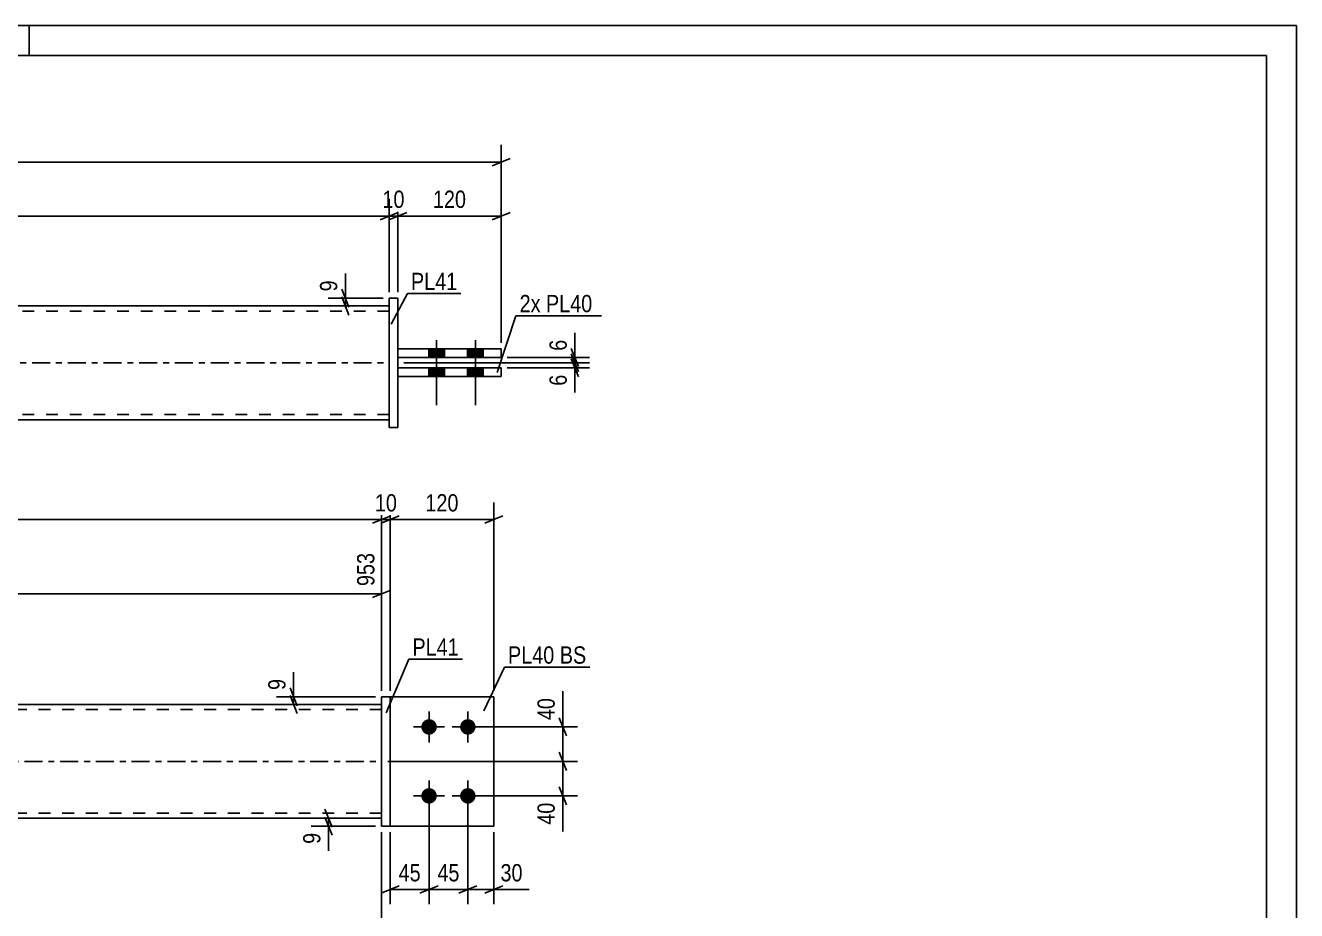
# Model space of a CAD drawing. Header units: millimetres. Extents: x 0 to 420, y 0 to 297.
# Drawn here: x 209.4 to 420, y 150.3 to 297 of the extents above; entities that cross this region are included whole.
import ezdxf

# ---------------------------------------------------------------- set-up
doc = ezdxf.new("R2010")
doc.units = ezdxf.units.MM
doc.linetypes.add('DXK_LINE_DOT2', pattern=[3.9198, 1.9599, -1.9599])
doc.linetypes.add('DXK_LINE_DOT3', pattern=[5.9187, 2.979, -0.9799, 0.9799, -0.9799])
doc.styles.add('Arial Narrow', font='ARIALN.TTF', dxfattribs={"height": 0.2})

# ---------------------------------------------------------------- blocks, each defined once
blk = doc.blocks.new('Unknown-585697624-1128')
at = {"color": 5, "linetype": 'Continuous'}
for p, q in [((420, 297), (0, 297)), ((210, 292), (210, 297)), ((420, 0), (420, 297)), ((415, 292), (5, 292)), ((415, 5), (415, 292))]:
    blk.add_line(p, q, dxfattribs=at)
blk = doc.blocks.new('Part-585697624-1932 - 1926')
at = {"color": 7, "linetype": 'DXK_LINE_DOT2'}
for p, q in [((269.83, 185.76), (286.98, 185.76)), ((269.83, 164.33), (269.83, 185.76)), ((269.83, 185.76), (286.98, 185.76)), ((286.98, 185.76), (286.98, 185.76)), ((286.98, 185.76), (286.98, 164.33)), ((269.83, 164.33), (269.83, 164.33)), ((269.83, 164.33), (286.98, 164.33)), ((269.83, 164.33), (286.98, 164.33))]:
    blk.add_line(p, q, dxfattribs=at)
blk = doc.blocks.new('Part-585697624-1937 - 1926')
at = {"color": 2, "linetype": 'Continuous'}
for p, q in [((269.83, 185.76), (268.41, 185.76)), ((268.41, 185.76), (269.83, 185.76)), ((268.41, 185.76), (268.41, 164.33)), ((269.83, 185.76), (269.83, 164.33)), ((268.41, 164.33), (269.83, 164.33))]:
    blk.add_line(p, q, dxfattribs=at)
at = {"color": 7, "linetype": 'DXK_LINE_DOT2'}
for p, q in [((268.41, 185.76), (268.41, 185.76)), ((268.41, 185.76), (268.41, 185.76)), ((269.83, 185.76), (269.83, 185.76)), ((269.83, 185.76), (269.83, 185.76)), ((268.41, 164.33), (269.83, 164.33))]:
    blk.add_line(p, q, dxfattribs=at)
blk = doc.blocks.new('Part-585697624-1947 - 1926')
at = {"linetype": 'Continuous'}
blk.add_hatch(color=2, dxfattribs=at).paths.add_polyline_path([(166.32, 165.62), (165.52, 167.02), (167.12, 167.02)])
at = {"color": 2, "linetype": 'Continuous'}
for p, q in [((132.29, 184.47), (268.41, 184.47)), ((166.32, 165.62), (165.52, 167.02)), ((165.52, 167.02), (167.12, 167.02)), ((167.12, 167.02), (166.32, 165.62)), ((132.29, 165.62), (268.41, 165.62))]:
    blk.add_line(p, q, dxfattribs=at)
at = {"color": 7, "linetype": 'DXK_LINE_DOT2'}
for p, q in [((132.29, 165.62), (132.29, 184.47)), ((268.41, 183.62), (132.29, 183.62)), ((268.41, 184.47), (268.41, 165.62)), ((268.41, 166.47), (132.29, 166.47))]:
    blk.add_line(p, q, dxfattribs=at)
at = {"color": 7, "linetype": 'DXK_LINE_DOT3'}
blk.add_line((132.29, 175.04), (268.41, 175.04), dxfattribs=at)
at = {"color": 2, "linetype": 'Continuous'}
blk.add_circle((166.32, 166.52), 1, dxfattribs=at)
blk = doc.blocks.new('Part-585697624-1952 - 1926')
at = {"color": 2, "linetype": 'Continuous'}
for p, q in [((269.83, 185.76), (286.98, 185.76)), ((286.98, 185.76), (286.98, 185.76)), ((286.98, 164.33), (286.98, 185.76)), ((269.83, 164.33), (286.98, 164.33))]:
    blk.add_line(p, q, dxfattribs=at)
at = {"color": 7, "linetype": 'DXK_LINE_DOT2'}
for p, q in [((269.83, 185.76), (286.98, 185.76)), ((269.83, 164.33), (269.83, 185.76)), ((286.98, 185.76), (286.98, 185.76)), ((269.83, 164.33), (269.83, 164.33)), ((269.83, 164.33), (286.98, 164.33))]:
    blk.add_line(p, q, dxfattribs=at)
blk = doc.blocks.new('Bolt-585697624-1955 - 1926')
at = {"linetype": 'Continuous'}
for points in [[(276.26, 182.04), (276.53, 182.02), (276.79, 181.93), (277.02, 181.8), (277.22, 181.62), (277.38, 181.4), (277.49, 181.16), (277.54, 180.89), (277.54, 180.62), (277.49, 180.36), (277.38, 180.12), (277.22, 179.9), (277.02, 179.72), (276.79, 179.58), (276.53, 179.5), (276.26, 179.47), (276, 179.5), (275.74, 179.58), (275.51, 179.72), (275.31, 179.9), (275.15, 180.12), (275.04, 180.36), (274.98, 180.62), (274.98, 180.89), (275.04, 181.16), (275.15, 181.4), (275.31, 181.62), (275.51, 181.8), (275.74, 181.93), (276, 182.02)], [(282.69, 182.04), (282.96, 182.02), (283.21, 181.93), (283.45, 181.8), (283.65, 181.62), (283.8, 181.4), (283.91, 181.16), (283.97, 180.89), (283.97, 180.62), (283.91, 180.36), (283.8, 180.12), (283.65, 179.9), (283.45, 179.72), (283.21, 179.58), (282.96, 179.5), (282.69, 179.47), (282.42, 179.5), (282.17, 179.58), (281.94, 179.72), (281.74, 179.9), (281.58, 180.12), (281.47, 180.36), (281.41, 180.62), (281.41, 180.89), (281.47, 181.16), (281.58, 181.4), (281.74, 181.62), (281.94, 181.8), (282.17, 181.93), (282.42, 182.02)], [(276.26, 170.62), (276.53, 170.59), (276.79, 170.5), (277.02, 170.37), (277.22, 170.19), (277.38, 169.97), (277.49, 169.73), (277.54, 169.46), (277.54, 169.2), (277.49, 168.93), (277.38, 168.69), (277.22, 168.47), (277.02, 168.29), (276.79, 168.16), (276.53, 168.07), (276.26, 168.04), (276, 168.07), (275.74, 168.16), (275.51, 168.29), (275.31, 168.47), (275.15, 168.69), (275.04, 168.93), (274.98, 169.2), (274.98, 169.46), (275.04, 169.73), (275.15, 169.97), (275.31, 170.19), (275.51, 170.37), (275.74, 170.5), (276, 170.59)], [(282.69, 170.62), (282.96, 170.59), (283.21, 170.5), (283.45, 170.37), (283.65, 170.19), (283.8, 169.97), (283.91, 169.73), (283.97, 169.46), (283.97, 169.2), (283.91, 168.93), (283.8, 168.69), (283.65, 168.47), (283.45, 168.29), (283.21, 168.16), (282.96, 168.07), (282.69, 168.04), (282.42, 168.07), (282.17, 168.16), (281.94, 168.29), (281.74, 168.47), (281.58, 168.69), (281.47, 168.93), (281.41, 169.2), (281.41, 169.46), (281.47, 169.73), (281.58, 169.97), (281.74, 170.19), (281.94, 170.37), (282.17, 170.5), (282.42, 170.59)]]:
    blk.add_hatch(color=1, dxfattribs=at).paths.add_polyline_path(points)
at = {"color": 1, "linetype": 'Continuous'}
for p, q in [((276.26, 183.33), (276.26, 178.19)), ((282.69, 183.33), (282.69, 178.19)), ((273.69, 180.76), (278.83, 180.76)), ((280.12, 180.76), (285.26, 180.76)), ((276.26, 171.9), (276.26, 166.76)), ((282.69, 171.9), (282.69, 166.76)), ((273.69, 169.33), (278.83, 169.33)), ((280.12, 169.33), (285.26, 169.33))]:
    blk.add_line(p, q, dxfattribs=at)
blk = doc.blocks.new('Part-585697624-2294 - 2276')
at = {"color": 2, "linetype": 'Continuous'}
for p, q in [((288.23, 243.39), (271.09, 243.39)), ((271.09, 243.39), (288.23, 243.39)), ((271.09, 243.39), (271.09, 241.96)), ((288.23, 243.39), (288.23, 241.96)), ((271.09, 241.96), (288.23, 241.96))]:
    blk.add_line(p, q, dxfattribs=at)
at = {"color": 7, "linetype": 'DXK_LINE_DOT2'}
for p, q in [((271.09, 243.39), (271.09, 243.39)), ((271.09, 243.39), (271.09, 243.39)), ((288.23, 243.39), (288.23, 243.39)), ((288.23, 243.39), (288.23, 243.39)), ((271.09, 241.96), (288.23, 241.96))]:
    blk.add_line(p, q, dxfattribs=at)
blk = doc.blocks.new('Bolt-585697624-2278 - 2276')
at = {"linetype": 'Continuous'}
for points in [[(278.8, 243.39), (276.23, 243.39), (276.23, 241.96), (278.8, 241.96)], [(278.8, 243.39), (276.23, 243.39), (276.23, 241.96), (278.8, 241.96)], [(285.23, 243.39), (282.66, 243.39), (282.66, 241.96), (285.23, 241.96)], [(285.23, 243.39), (282.66, 243.39), (282.66, 241.96), (285.23, 241.96)], [(278.8, 240.25), (276.23, 240.25), (276.23, 238.82), (278.8, 238.82)], [(278.8, 240.25), (276.23, 240.25), (276.23, 238.82), (278.8, 238.82)], [(285.23, 240.25), (282.66, 240.25), (282.66, 238.82), (285.23, 238.82)], [(285.23, 240.25), (282.66, 240.25), (282.66, 238.82), (285.23, 238.82)]]:
    blk.add_hatch(color=1, dxfattribs=at).paths.add_polyline_path(points)
at = {"color": 1, "linetype": 'Continuous'}
for p, q in [((277.51, 244.82), (277.51, 234.1)), ((277.51, 244.82), (277.51, 234.1)), ((283.94, 244.82), (283.94, 234.1)), ((283.94, 244.82), (283.94, 234.1)), ((276.23, 243.39), (276.23, 241.96)), ((276.23, 243.39), (276.23, 241.96)), ((278.8, 243.39), (278.8, 241.96)), ((278.8, 243.39), (278.8, 241.96)), ((282.66, 243.39), (282.66, 241.96)), ((282.66, 243.39), (282.66, 241.96)), ((285.23, 243.39), (285.23, 241.96)), ((285.23, 243.39), (285.23, 241.96)), ((276.23, 240.25), (276.23, 238.82)), ((276.23, 240.25), (276.23, 238.82)), ((278.8, 240.25), (278.8, 238.82)), ((278.8, 240.25), (278.8, 238.82)), ((282.66, 240.25), (282.66, 238.82)), ((282.66, 240.25), (282.66, 238.82)), ((285.23, 240.25), (285.23, 238.82)), ((285.23, 240.25), (285.23, 238.82))]:
    blk.add_line(p, q, dxfattribs=at)
blk = doc.blocks.new('Part-585697624-2299 - 2276')
at = {"color": 2, "linetype": 'Continuous'}
for p, q in [((288.23, 240.25), (271.09, 240.25)), ((271.09, 240.25), (271.09, 238.82)), ((271.09, 240.25), (288.23, 240.25)), ((288.23, 238.82), (288.23, 240.25)), ((271.09, 238.82), (288.23, 238.82))]:
    blk.add_line(p, q, dxfattribs=at)
at = {"color": 7, "linetype": 'DXK_LINE_DOT2'}
for p, q in [((271.09, 240.25), (271.09, 240.25)), ((271.09, 240.25), (271.09, 240.25)), ((288.23, 240.25), (288.23, 240.25)), ((288.23, 240.25), (288.23, 240.25)), ((271.09, 238.82), (288.23, 238.82))]:
    blk.add_line(p, q, dxfattribs=at)
blk = doc.blocks.new('Part-585697624-2304 - 2276')
at = {"linetype": 'Continuous'}
blk.add_hatch(color=2, dxfattribs=at).paths.add_polyline_path([(167.57, 241.08), (166.77, 242.48), (168.37, 242.48)])
at = {"color": 2, "linetype": 'Continuous'}
for p, q in [((133.55, 250.51), (269.66, 250.51)), ((167.57, 241.08), (166.77, 242.48)), ((166.77, 242.48), (168.37, 242.48)), ((168.37, 242.48), (167.57, 241.08)), ((133.55, 231.65), (269.66, 231.65))]:
    blk.add_line(p, q, dxfattribs=at)
at = {"color": 7, "linetype": 'DXK_LINE_DOT2'}
for p, q in [((133.55, 250.51), (133.55, 231.65)), ((269.66, 249.65), (133.55, 249.65)), ((269.66, 250.51), (269.66, 231.65)), ((269.66, 232.51), (133.55, 232.51))]:
    blk.add_line(p, q, dxfattribs=at)
at = {"color": 7, "linetype": 'DXK_LINE_DOT3'}
blk.add_line((133.55, 241.08), (269.66, 241.08), dxfattribs=at)
at = {"color": 2, "linetype": 'Continuous'}
blk.add_circle((167.57, 241.98), 1, dxfattribs=at)
blk = doc.blocks.new('Part-585697624-2314 - 2276')
at = {"color": 2, "linetype": 'Continuous'}
for p, q in [((269.66, 251.79), (269.66, 230.36)), ((269.66, 251.79), (271.09, 251.79)), ((269.66, 251.79), (271.09, 251.79)), ((271.09, 230.36), (271.09, 251.79)), ((269.66, 230.36), (271.09, 230.36))]:
    blk.add_line(p, q, dxfattribs=at)
at = {"color": 7, "linetype": 'DXK_LINE_DOT2'}
for p, q in [((269.66, 251.79), (269.66, 251.79)), ((269.66, 251.79), (269.66, 251.79)), ((271.09, 251.79), (271.09, 251.79)), ((269.66, 230.36), (271.09, 230.36)), ((271.09, 230.36), (271.09, 230.36))]:
    blk.add_line(p, q, dxfattribs=at)
blk = doc.blocks.new('StraightDimension-585697624-2006 - 1926')
at = {"color": 7, "linetype": 'Continuous'}
for p, q in [((132.29, 186.76), (132.29, 217.96)), ((268.41, 186.76), (268.41, 217.96)), ((133.79, 215.71), (130.79, 214.51)), ((132.29, 215.11), (268.41, 215.11)), ((266.91, 214.51), (269.91, 215.71))]:
    blk.add_line(p, q, dxfattribs=at)
at = {"color": 0}
blk.add_wipeout([(203.69, 215.86), (203.69, 220.06), (197.01, 220.06), (197.01, 215.86)], dxfattribs=at)
at = {"color": 3, "style": 'Arial Narrow'}
blk.add_text('953', height=2.863, dxfattribs=at).set_placement((197.61, 216.46))
blk = doc.blocks.new('StraightDimension-585697624-2221 - 1926')
at = {"color": 7, "linetype": 'Continuous'}
for p, q in [((268.41, 186.76), (268.41, 209.58)), ((132.29, 185.47), (132.29, 205.93)), ((133.79, 203.4), (130.79, 202.2)), ((132.29, 202.8), (268.41, 202.8)), ((266.91, 202.2), (269.91, 203.4))]:
    blk.add_line(p, q, dxfattribs=at)
at = {"color": 0, "linetype": 'Continuous'}
for points in [[(267.81, 210.18), (263.61, 210.18), (263.61, 203.5), (267.81, 203.5)], [(131.69, 206.53), (127.49, 206.53), (127.49, 203.5), (131.69, 203.5)]]:
    blk.add_wipeout(points, dxfattribs=at)
at = {"color": 0}
blk.add_wipeout([(203.69, 203.55), (203.69, 207.75), (197.01, 207.75), (197.01, 203.55)], dxfattribs=at)
at = {"color": 3, "linetype": 'Continuous', "style": 'Arial Narrow'}
for s, height, p in [('953', 2.863, (267.21, 204.1)), ('0', 2.86, (131.09, 204.1))]:
    blk.add_text(s, height=height, rotation=90.0002, dxfattribs=at).set_placement(p)
at = {"color": 3, "style": 'Arial Narrow'}
blk.add_text('953', height=2.863, dxfattribs=at).set_placement((197.61, 204.15))
blk = doc.blocks.new('StraightDimension-585697624-2117 - 1926')
at = {"color": 7, "linetype": 'Continuous'}
for p, q in [((282.69, 168.33), (282.69, 151.41)), ((286.98, 163.33), (286.98, 151.41)), ((281.19, 153.21), (284.19, 154.41)), ((282.69, 153.81), (286.98, 153.81)), ((288.48, 154.41), (285.48, 153.21))]:
    blk.add_line(p, q, dxfattribs=at)
at = {"color": 0}
blk.add_wipeout([(292.36, 154.56), (292.36, 158.76), (287.5, 158.76), (287.5, 154.56)], dxfattribs=at)
at = {"color": 7, "linetype": 'Continuous'}
blk.add_line((286.98, 153.81), (292.88, 153.81), dxfattribs=at)
blk.add_line((286.98, 153.81), (292.88, 153.81), dxfattribs=at)
at = {"color": 3, "style": 'Arial Narrow'}
blk.add_text('30', height=2.863, dxfattribs=at).set_placement((288.1, 155.16))
blk = doc.blocks.new('StraightDimension-585697624-1967 - 1926')
at = {"color": 7, "linetype": 'Continuous'}
for p, q in [((269.83, 186.76), (269.83, 217.96)), ((286.98, 186.76), (286.98, 217.96)), ((271.33, 215.71), (268.33, 214.51)), ((269.83, 215.11), (286.98, 215.11)), ((285.48, 214.51), (288.48, 215.71))]:
    blk.add_line(p, q, dxfattribs=at)
at = {"color": 0}
blk.add_wipeout([(281.75, 215.86), (281.75, 220.06), (275.06, 220.06), (275.06, 215.86)], dxfattribs=at)
at = {"color": 3, "style": 'Arial Narrow'}
blk.add_text('120', height=2.863, dxfattribs=at).set_placement((275.66, 216.46))
blk = doc.blocks.new('StraightDimension-585697624-1989 - 1926')
at = {"color": 7, "linetype": 'Continuous'}
for p, q in [((268.41, 186.76), (268.41, 217.96)), ((269.83, 186.76), (269.83, 217.96)), ((266.91, 214.51), (269.91, 215.71)), ((271.33, 215.71), (268.33, 214.51)), ((268.41, 215.11), (269.83, 215.11))]:
    blk.add_line(p, q, dxfattribs=at)
at = {"color": 0}
blk.add_wipeout([(271.55, 215.86), (271.55, 220.06), (266.69, 220.06), (266.69, 215.86)], dxfattribs=at)
at = {"color": 3, "style": 'Arial Narrow'}
blk.add_text('10', height=2.863, dxfattribs=at).set_placement((267.29, 216.46))
blk = doc.blocks.new('StraightDimension-585697624-2055 - 1926')
at = {"color": 7, "linetype": 'Continuous'}
for p, q in [((267.41, 185.76), (250.98, 185.76)), ((253.23, 187.26), (254.43, 184.26)), ((254.43, 182.97), (253.23, 185.97)), ((253.83, 184.47), (253.83, 185.76)), ((267.41, 184.47), (250.98, 184.47))]:
    blk.add_line(p, q, dxfattribs=at)
at = {"color": 0}
blk.add_wipeout([(253.08, 189.31), (248.88, 189.31), (248.88, 186.28), (253.08, 186.28)], dxfattribs=at)
at = {"color": 7, "linetype": 'Continuous'}
blk.add_line((253.83, 185.76), (253.83, 189.84), dxfattribs=at)
blk.add_line((253.83, 185.76), (253.83, 189.84), dxfattribs=at)
at = {"color": 3, "style": 'Arial Narrow'}
blk.add_text('9', height=2.86, rotation=90.0002, dxfattribs=at).set_placement((252.48, 186.88))
blk = doc.blocks.new('StraightDimension-585697624-2062 - 1926')
at = {"color": 7, "linetype": 'Continuous'}
for p, q in [((297.84, 182.26), (299.04, 179.26)), ((283.69, 180.76), (300.84, 180.76)), ((298.44, 175.05), (298.44, 180.76)), ((269.41, 175.05), (300.84, 175.05)), ((299.04, 173.55), (297.84, 176.55))]:
    blk.add_line(p, q, dxfattribs=at)
at = {"color": 0}
blk.add_wipeout([(297.69, 186.14), (293.49, 186.14), (293.49, 181.28), (297.69, 181.28)], dxfattribs=at)
at = {"color": 7, "linetype": 'Continuous'}
blk.add_line((298.44, 180.76), (298.44, 186.67), dxfattribs=at)
blk.add_line((298.44, 180.76), (298.44, 186.67), dxfattribs=at)
at = {"color": 3, "style": 'Arial Narrow'}
blk.add_text('40', height=2.863, rotation=90.0002, dxfattribs=at).set_placement((297.09, 181.88))
blk = doc.blocks.new('StraightDimension-585697624-2077 - 1926')
at = {"color": 7, "linetype": 'Continuous'}
for p, q in [((269.41, 175.05), (300.84, 175.05)), ((297.84, 176.55), (299.04, 173.55)), ((298.44, 169.33), (298.44, 175.05)), ((299.04, 167.83), (297.84, 170.83)), ((283.69, 169.33), (300.84, 169.33))]:
    blk.add_line(p, q, dxfattribs=at)
at = {"color": 0}
blk.add_wipeout([(297.69, 168.81), (293.49, 168.81), (293.49, 163.95), (297.69, 163.95)], dxfattribs=at)
at = {"color": 7, "linetype": 'Continuous'}
blk.add_line((298.44, 169.33), (298.44, 163.42), dxfattribs=at)
blk.add_line((298.44, 169.33), (298.44, 163.42), dxfattribs=at)
at = {"color": 3, "style": 'Arial Narrow'}
blk.add_text('40', height=2.863, rotation=90.0002, dxfattribs=at).set_placement((297.09, 164.55))
blk = doc.blocks.new('StraightDimension-585697624-2091 - 1926')
at = {"color": 7, "linetype": 'Continuous'}
for p, q in [((276.26, 168.33), (276.26, 151.41)), ((269.83, 163.33), (269.83, 151.41)), ((268.33, 153.21), (271.33, 154.41)), ((269.83, 153.81), (276.26, 153.81)), ((277.76, 154.41), (274.76, 153.21))]:
    blk.add_line(p, q, dxfattribs=at)
at = {"color": 0}
blk.add_wipeout([(275.48, 154.56), (275.48, 158.76), (270.62, 158.76), (270.62, 154.56)], dxfattribs=at)
at = {"color": 3, "style": 'Arial Narrow'}
blk.add_text('45', height=2.863, dxfattribs=at).set_placement((271.22, 155.16))
blk = doc.blocks.new('StraightDimension-585697624-2107 - 1926')
at = {"color": 7, "linetype": 'Continuous'}
for p, q in [((276.26, 168.33), (276.26, 151.41)), ((282.69, 168.33), (282.69, 151.41)), ((274.76, 153.21), (277.76, 154.41)), ((276.26, 153.81), (282.69, 153.81)), ((284.19, 154.41), (281.19, 153.21))]:
    blk.add_line(p, q, dxfattribs=at)
at = {"color": 0}
blk.add_wipeout([(281.91, 154.56), (281.91, 158.76), (277.05, 158.76), (277.05, 154.56)], dxfattribs=at)
at = {"color": 3, "style": 'Arial Narrow'}
blk.add_text('45', height=2.863, dxfattribs=at).set_placement((277.65, 155.16))
blk = doc.blocks.new('StraightDimension-585697624-2131 - 1926')
at = {"color": 7, "linetype": 'Continuous'}
for p, q in [((259.01, 167.12), (260.21, 164.12)), ((267.41, 165.62), (256.76, 165.62)), ((267.41, 164.33), (256.76, 164.33)), ((260.21, 162.83), (259.01, 165.83)), ((259.61, 164.33), (259.61, 165.62))]:
    blk.add_line(p, q, dxfattribs=at)
at = {"color": 0}
blk.add_wipeout([(258.86, 163.8), (254.66, 163.8), (254.66, 160.78), (258.86, 160.78)], dxfattribs=at)
at = {"color": 7, "linetype": 'Continuous'}
blk.add_line((259.61, 164.33), (259.61, 160.25), dxfattribs=at)
blk.add_line((259.61, 164.33), (259.61, 160.25), dxfattribs=at)
at = {"color": 3, "style": 'Arial Narrow'}
blk.add_text('9', height=2.86, rotation=90.0002, dxfattribs=at).set_placement((258.26, 161.38))
blk = doc.blocks.new('StraightDimension-585697624-2185 - 1926')
at = {"color": 7, "linetype": 'Continuous'}
for p, q in [((132.29, 163.33), (132.29, 141.5)), ((268.41, 163.33), (268.41, 137.85)), ((133.79, 145.23), (130.79, 144.03)), ((132.29, 144.63), (268.41, 144.63)), ((266.91, 144.03), (269.91, 145.23))]:
    blk.add_line(p, q, dxfattribs=at)
at = {"color": 0}
blk.add_wipeout([(203.69, 145.38), (203.69, 149.58), (197.01, 149.58), (197.01, 145.38)], dxfattribs=at)
at = {"color": 0, "linetype": 'Continuous'}
for points in [[(131.69, 143.93), (127.49, 143.93), (127.49, 140.9), (131.69, 140.9)], [(267.81, 143.93), (263.61, 143.93), (263.61, 137.25), (267.81, 137.25)]]:
    blk.add_wipeout(points, dxfattribs=at)
at = {"color": 3, "style": 'Arial Narrow'}
blk.add_text('953', height=2.863, dxfattribs=at).set_placement((197.61, 145.98))
at = {"color": 3, "linetype": 'Continuous', "style": 'Arial Narrow'}
for s, height, p in [('0', 2.86, (131.09, 141.5)), ('953', 2.863, (267.21, 137.85))]:
    blk.add_text(s, height=height, rotation=90.0002, dxfattribs=at).set_placement(p)
blk = doc.blocks.new('StraightDimension-585697624-2413 - 2276')
at = {"color": 7, "linetype": 'Continuous'}
for p, q in [((114.97, 244.36), (114.97, 277.21)), ((288.23, 244.39), (288.23, 277.21)), ((116.47, 274.96), (113.47, 273.76)), ((114.97, 274.36), (288.23, 274.36)), ((286.73, 273.76), (289.73, 274.96))]:
    blk.add_line(p, q, dxfattribs=at)
at = {"color": 0}
blk.add_wipeout([(205.86, 275.11), (205.86, 279.31), (197.35, 279.31), (197.35, 275.11)], dxfattribs=at)
at = {"color": 3, "style": 'Arial Narrow'}
blk.add_text('1213', height=2.863, dxfattribs=at).set_placement((197.95, 275.71))
blk = doc.blocks.new('StraightDimension-585697624-2332 - 2276')
at = {"color": 7, "linetype": 'Continuous'}
for p, q in [((299.83, 242.6), (301.03, 239.6)), ((272.09, 241.1), (302.83, 241.1)), ((289.23, 240.25), (302.83, 240.25)), ((301.03, 238.75), (299.83, 241.75)), ((300.43, 240.25), (300.43, 241.1))]:
    blk.add_line(p, q, dxfattribs=at)
at = {"color": 0}
blk.add_wipeout([(299.68, 239.72), (295.48, 239.72), (295.48, 236.69), (299.68, 236.69)], dxfattribs=at)
at = {"color": 7, "linetype": 'Continuous'}
blk.add_line((300.43, 240.25), (300.43, 236.17), dxfattribs=at)
blk.add_line((300.43, 240.25), (300.43, 236.17), dxfattribs=at)
at = {"color": 3, "style": 'Arial Narrow'}
blk.add_text('6', height=2.86, rotation=90.0002, dxfattribs=at).set_placement((299.08, 237.29))
blk = doc.blocks.new('StraightDimension-585697624-2341 - 2276')
at = {"color": 7, "linetype": 'Continuous'}
for p, q in [((299.83, 243.46), (301.03, 240.46)), ((301.03, 239.6), (299.83, 242.6)), ((272.09, 241.1), (302.83, 241.1)), ((289.23, 241.96), (302.83, 241.96)), ((300.43, 241.1), (300.43, 241.96))]:
    blk.add_line(p, q, dxfattribs=at)
at = {"color": 0}
blk.add_wipeout([(299.68, 245.51), (295.48, 245.51), (295.48, 242.48), (299.68, 242.48)], dxfattribs=at)
at = {"color": 7, "linetype": 'Continuous'}
blk.add_line((300.43, 241.96), (300.43, 246.04), dxfattribs=at)
blk.add_line((300.43, 241.96), (300.43, 246.04), dxfattribs=at)
at = {"color": 3, "style": 'Arial Narrow'}
blk.add_text('6', height=2.86, rotation=90.0002, dxfattribs=at).set_placement((299.08, 243.08))
blk = doc.blocks.new('StraightDimension-585697624-2351 - 2276')
at = {"color": 7, "linetype": 'Continuous'}
for p, q in [((261.8, 253.29), (263, 250.29)), ((268.66, 251.79), (259.55, 251.79)), ((263, 249.01), (261.8, 252.01)), ((262.4, 250.51), (262.4, 251.79)), ((268.66, 250.51), (259.55, 250.51))]:
    blk.add_line(p, q, dxfattribs=at)
at = {"color": 0}
blk.add_wipeout([(261.65, 255.35), (257.45, 255.35), (257.45, 252.32), (261.65, 252.32)], dxfattribs=at)
at = {"color": 7, "linetype": 'Continuous'}
blk.add_line((262.4, 251.79), (262.4, 255.87), dxfattribs=at)
blk.add_line((262.4, 251.79), (262.4, 255.87), dxfattribs=at)
at = {"color": 3, "style": 'Arial Narrow'}
blk.add_text('9', height=2.86, rotation=90.0002, dxfattribs=at).set_placement((261.05, 252.92))
blk = doc.blocks.new('StraightDimension-585697624-2362 - 2276')
at = {"color": 7, "linetype": 'Continuous'}
for p, q in [((271.09, 252.79), (271.09, 268.26)), ((288.23, 244.39), (288.23, 268.26)), ((272.59, 266.01), (269.59, 264.81)), ((271.09, 265.41), (288.23, 265.41)), ((286.73, 264.81), (289.73, 266.01))]:
    blk.add_line(p, q, dxfattribs=at)
at = {"color": 0}
blk.add_wipeout([(283, 266.16), (283, 270.36), (276.31, 270.36), (276.31, 266.16)], dxfattribs=at)
at = {"color": 3, "style": 'Arial Narrow'}
blk.add_text('120', height=2.863, dxfattribs=at).set_placement((276.91, 266.76))
blk = doc.blocks.new('StraightDimension-585697624-2372 - 2276')
at = {"color": 7, "linetype": 'Continuous'}
for p, q in [((269.66, 252.79), (269.66, 268.26)), ((271.09, 252.79), (271.09, 268.26)), ((268.16, 264.81), (271.16, 266.01)), ((272.59, 266.01), (269.59, 264.81)), ((269.66, 265.41), (271.09, 265.41))]:
    blk.add_line(p, q, dxfattribs=at)
at = {"color": 0}
blk.add_wipeout([(272.8, 266.16), (272.8, 270.36), (267.94, 270.36), (267.94, 266.16)], dxfattribs=at)
at = {"color": 3, "style": 'Arial Narrow'}
blk.add_text('10', height=2.863, dxfattribs=at).set_placement((268.54, 266.76))
blk = doc.blocks.new('StraightDimension-585697624-2382 - 2276')
at = {"color": 7, "linetype": 'Continuous'}
for p, q in [((133.55, 252.79), (133.55, 268.26)), ((269.66, 252.79), (269.66, 268.26)), ((135.05, 266.01), (132.05, 264.81)), ((133.55, 265.41), (269.66, 265.41)), ((268.16, 264.81), (271.16, 266.01))]:
    blk.add_line(p, q, dxfattribs=at)
at = {"color": 0}
blk.add_wipeout([(204.94, 266.16), (204.94, 270.36), (198.26, 270.36), (198.26, 266.16)], dxfattribs=at)
at = {"color": 3, "style": 'Arial Narrow'}
blk.add_text('953', height=2.863, dxfattribs=at).set_placement((198.86, 266.76))
blk = doc.blocks.new('Mark-585697624-1933 - 1926')
at = {"color": 0}
blk.add_wipeout([(281.18, 192.56), (281.18, 195.56), (273.51, 195.56), (273.51, 192.56)], dxfattribs=at)
blk.add_wipeout([(281.18, 192.56), (281.18, 195.56), (273.51, 195.56), (273.51, 192.56)], dxfattribs=at)
at = {"color": 30, "linetype": 'Continuous'}
for p, q in [((269.14, 183.08), (272.91, 191.96)), ((272.91, 191.96), (281.78, 191.96))]:
    blk.add_line(p, q, dxfattribs=at)
at = {"color": 3, "style": 'Arial Narrow'}
blk.add_text('PL41', height=2.863, dxfattribs=at).set_placement((273.51, 192.56))
blk = doc.blocks.new('MarkSet-585697624-2267 - 1926')
at = {"color": 0}
blk.add_wipeout([(297.03, 191.24), (297.03, 194.24), (289.35, 194.24), (289.35, 191.24)], dxfattribs=at)
blk.add_wipeout([(297.03, 191.24), (297.03, 194.24), (289.35, 194.24), (289.35, 191.24)], dxfattribs=at)
at = {"color": 30, "linetype": 'Continuous'}
blk.add_line((285.34, 183.4), (288.75, 190.64), dxfattribs=at)
at = {"color": 0}
blk.add_wipeout([(302.31, 191.24), (302.31, 194.24), (297.93, 194.24), (297.93, 191.24)], dxfattribs=at)
blk.add_wipeout([(302.31, 191.24), (302.31, 194.24), (297.93, 194.24), (297.93, 191.24)], dxfattribs=at)
at = {"color": 30, "linetype": 'Continuous'}
blk.add_line((288.75, 190.64), (302.91, 190.64), dxfattribs=at)
at = {"color": 3, "style": 'Arial Narrow'}
for s, p in [('PL40', (289.35, 191.24)), ('BS', (297.93, 191.24))]:
    blk.add_text(s, height=2.863, dxfattribs=at).set_placement(p)
blk = doc.blocks.new('Mark-585697624-2310 - 2276')
at = {"color": 0}
blk.add_wipeout([(280.95, 253.15), (280.95, 256.15), (273.27, 256.15), (273.27, 253.15)], dxfattribs=at)
blk.add_wipeout([(280.95, 253.15), (280.95, 256.15), (273.27, 256.15), (273.27, 253.15)], dxfattribs=at)
at = {"color": 30, "linetype": 'Continuous'}
for p, q in [((269.98, 247.47), (272.67, 252.55)), ((272.67, 252.55), (281.55, 252.55))]:
    blk.add_line(p, q, dxfattribs=at)
at = {"color": 3, "style": 'Arial Narrow'}
blk.add_text('PL41', height=2.863, dxfattribs=at).set_placement((273.27, 253.15))
blk = doc.blocks.new('MarkSet-585697624-2517 - 2276')
at = {"color": 0}
blk.add_wipeout([(294.74, 249.48), (294.74, 252.48), (291.27, 252.48), (291.27, 249.48)], dxfattribs=at)
blk.add_wipeout([(294.74, 249.48), (294.74, 252.48), (291.27, 252.48), (291.27, 249.48)], dxfattribs=at)
at = {"color": 30, "linetype": 'Continuous'}
blk.add_line((287.54, 239.47), (290.67, 248.88), dxfattribs=at)
at = {"color": 0}
blk.add_wipeout([(303.31, 249.48), (303.31, 252.48), (295.64, 252.48), (295.64, 249.48)], dxfattribs=at)
blk.add_wipeout([(303.31, 249.48), (303.31, 252.48), (295.64, 252.48), (295.64, 249.48)], dxfattribs=at)
at = {"color": 30, "linetype": 'Continuous'}
blk.add_line((290.67, 248.88), (304.81, 248.88), dxfattribs=at)
at = {"color": 3, "style": 'Arial Narrow'}
for s, p in [('2x', (291.27, 249.48)), ('PL40', (295.64, 249.48))]:
    blk.add_text(s, height=2.863, dxfattribs=at).set_placement(p)

msp = doc.modelspace()

# ---------------------------------------------------------------- block references
for name in ['Unknown-585697624-1128', 'Part-585697624-2314 - 2276', 'Part-585697624-2304 - 2276', 'Bolt-585697624-2278 - 2276', 'Part-585697624-2294 - 2276', 'Part-585697624-2299 - 2276', 'Part-585697624-1937 - 1926', 'Part-585697624-1932 - 1926', 'Part-585697624-1952 - 1926', 'Part-585697624-1947 - 1926', 'Bolt-585697624-1955 - 1926']:
    msp.add_blockref(name, (0, 0))

# ---------------------------------------------------------------- next in the draw order: block references
for name in ['StraightDimension-585697624-2413 - 2276', 'StraightDimension-585697624-2332 - 2276', 'StraightDimension-585697624-2006 - 1926', 'StraightDimension-585697624-2117 - 1926']:
    msp.add_blockref(name, (0, 0))

# ---------------------------------------------------------------- next in the draw order: block references
for name in ['StraightDimension-585697624-2351 - 2276', 'StraightDimension-585697624-2341 - 2276', 'StraightDimension-585697624-2221 - 1926']:
    msp.add_blockref(name, (0, 0))

# ---------------------------------------------------------------- next in the draw order: block references
for name in ['StraightDimension-585697624-2362 - 2276', 'StraightDimension-585697624-1967 - 1926']:
    msp.add_blockref(name, (0, 0))

# ---------------------------------------------------------------- next in the draw order: block references
for name in ['StraightDimension-585697624-2372 - 2276', 'MarkSet-585697624-2517 - 2276', 'StraightDimension-585697624-1989 - 1926']:
    msp.add_blockref(name, (0, 0))

# ---------------------------------------------------------------- next in the draw order: block references
for name in ['StraightDimension-585697624-2382 - 2276', 'StraightDimension-585697624-2055 - 1926', 'StraightDimension-585697624-2062 - 1926']:
    msp.add_blockref(name, (0, 0))

# ---------------------------------------------------------------- next in the draw order: block references
for name in ['Mark-585697624-2310 - 2276', 'Mark-585697624-1933 - 1926', 'MarkSet-585697624-2267 - 1926', 'StraightDimension-585697624-2077 - 1926']:
    msp.add_blockref(name, (0, 0))

# ---------------------------------------------------------------- next in the draw order: block references
msp.add_blockref('StraightDimension-585697624-2091 - 1926', (0, 0))

# ---------------------------------------------------------------- next in the draw order: block references
for name in ['StraightDimension-585697624-2131 - 1926', 'StraightDimension-585697624-2107 - 1926']:
    msp.add_blockref(name, (0, 0))

# ---------------------------------------------------------------- next in the draw order: block references
msp.add_blockref('StraightDimension-585697624-2185 - 1926', (0, 0))

doc.saveas('drawing.dxf')
